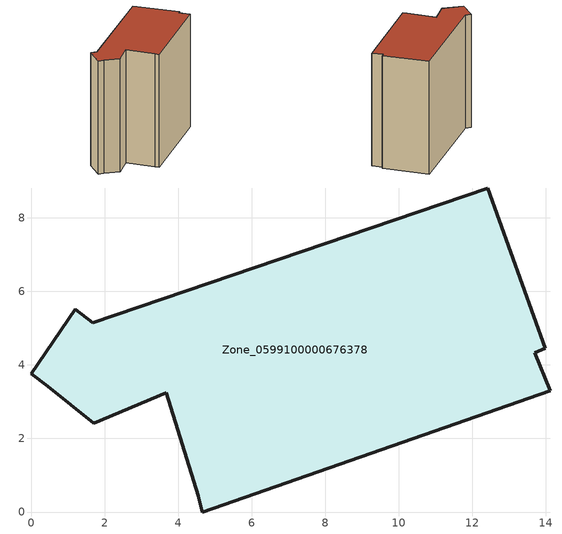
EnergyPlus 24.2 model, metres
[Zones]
Zone_0599100000676378
 floor ground (C_G): 13.99,4.46 13.7,4.34 14.13,3.29 4.66,0 4.54,0.44 3.67,3.24 1.7,2.41 0.45,3.42 0,3.76 1.2,5.52 1.68,5.15 12.43,8.82 z0
 wall outside (C_F): 1.68,5.15 1.2,5.52 0,3.76 0.45,3.42 1.7,2.41 3.67,3.24 4.54,0.44 4.66,0 14.13,3.29 13.7,4.34 13.99,4.46 12.43,8.82 1.68,5.15 z0:11.69
 roof outside (C_R): 13.7,4.34 13.99,4.46 12.43,8.82 1.68,5.15 1.2,5.52 0,3.76 0.45,3.42 1.7,2.41 3.67,3.24 4.54,0.44 4.66,0 14.13,3.29 z11.69
[BUILDING]
Pand.0599100000676378: North Axis=0; Terrain=City; Loads Convergence Tolerance Value=0.04; Temperature Convergence Tolerance Value=0.4; Solar Distribution=FullExterior; Maximum Number of Warmup Days=25; Minimum Number of Warmup Days=1
[Site:Location]
Rotterdam.The.Hague.AP_ZH_NLD Design_Conditions: Latitude=51.96; Longitude=4.45; Time Zone=1; Elevation=-4.5
[SITE:GROUNDTEMPERATURE:BUILDINGSURFACE]
18, 18, 18, 18, 18, 18, 18, 18, 18, 18, 18, 18
[MATERIAL] Thermal Absorptance=0.9; Solar Absorptance=0.7; Visible Absorptance=0.7
Name | Roughness | Thickness | Conductivity | Density | Specific Heat
G.TI.1946 | MediumSmooth | 0.15 | 1 | 540 | 1210
F.TI.1946 | Rough | 0.3 | 0.857143 | 1920 | 840
R.TI.1946 | MediumRough | 0.2 | 0.1 | 1500 | 1000
[CONSTRUCTION]
C_G: G.TI.1946
C_F: F.TI.1946
C_R: R.TI.1946
[ZONE]
Zone_0599100000676378: Type=1; Multiplier=1; Ceiling Height=Autocalculate; Volume=Autocalculate; Floor Area=autocalculate; Part of Total Floor Area=Yes
[ZONEINFILTRATION:DESIGNFLOWRATE]
Infil_Zone_0599100000676378: Zone or ZoneList or Space or SpaceList=Zone_0599100000676378; Schedule=AlwaysOn; Design Flow Rate Calculation Method=Flow/Area; Flow Rate per Floor Area=0.003; Constant Term Coefficient=1; Temperature Term Coefficient=0; Velocity Term Coefficient=0; Velocity Squared Term Coefficient=0
[HVACTEMPLATE:ZONE:IDEALLOADSAIRSYSTEM]
Zone_0599100000676378: Maximum Heating Supply Air Temperature=50; Minimum Cooling Supply Air Temperature=13; Maximum Heating Supply Air Humidity Ratio=0.0156; Minimum Cooling Supply Air Humidity Ratio=0.0077; Heating Limit=NoLimit; Cooling Limit=NoLimit; Dehumidification Control Type=ConstantSensibleHeatRatio; Cooling Sensible Heat Ratio=0.7; Dehumidification Setpoint=60; Humidification Control Type=None; Humidification Setpoint=30; Outdoor Air Method=None; Outdoor Air Flow Rate per Person=0.00944; Outdoor Air Flow Rate per Zone Floor Area=0; Outdoor Air Flow Rate per Zone=0; Demand Controlled Ventilation Type=None; Outdoor Air Economizer Type=NoEconomizer; Heat Recovery Type=None; Sensible Heat Recovery Effectiveness=0.7; Latent Heat Recovery Effectiveness=0.65
[ZONECONTROL:THERMOSTAT]
ThermostatControl_Zone_0599100000676378: Zone or ZoneList=Zone_0599100000676378; Control Type Schedule=DualSetpointControlType; Control 1=Thermostat_Zone_0599100000676378; Temperature Difference Between Cutout And Setpoint=0
[THERMOSTATSETPOINT:DUALSETPOINT]
Thermostat_Zone_0599100000676378: Heating Setpoint Temperature Schedule=HeatingSetpoint_Zone_0599100000676378; Cooling Setpoint Temperature Schedule=CoolingSetpoint_Zone_0599100000676378
[SCHEDULE:COMPACT]
HeatingSetpoint_Zone_0599100000676378: Through: 12/31, For: AllDays, Until: 24:00, 21
CoolingSetpoint_Zone_0599100000676378: Through: 12/31, For: AllDays, Until: 24:00, 24
DualSetpointControlType: Through: 12/31, For: AllDays, Until: 24:00, 4
AlwaysOn: Through: 12/31, For: AllDays, Until: 24:00, 1
